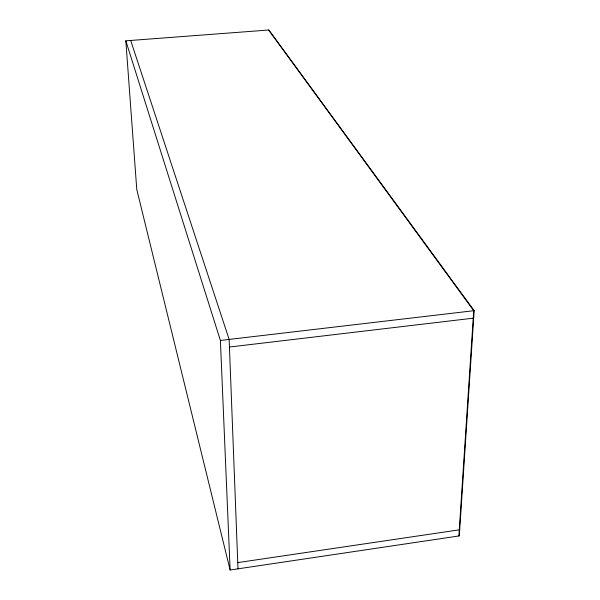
<?xml version="1.0" encoding="UTF-8"?>
<svg xmlns="http://www.w3.org/2000/svg" width="600" height="600" viewBox="0 0 600 600"><rect width="100%" height="100%" fill="white"/><g stroke="black" fill="none" stroke-linecap="round" stroke-linejoin="round"><path stroke-width="0.9" d="M458.88 535.965L473.722 310.718L268.612 30.023M474.173 310.665L459.293 535.905L230.123 570L136.77 189.45L125.828 40.822L268.875 30L474.173 310.665L220.395 340.447L125.828 40.822M237.757 562.605L459.697 529.778M229.44 347.032L473.685 318.12M130.688 40.455L229.147 339.42L237.998 568.83M220.395 340.447L230.123 570"/></g></svg>
